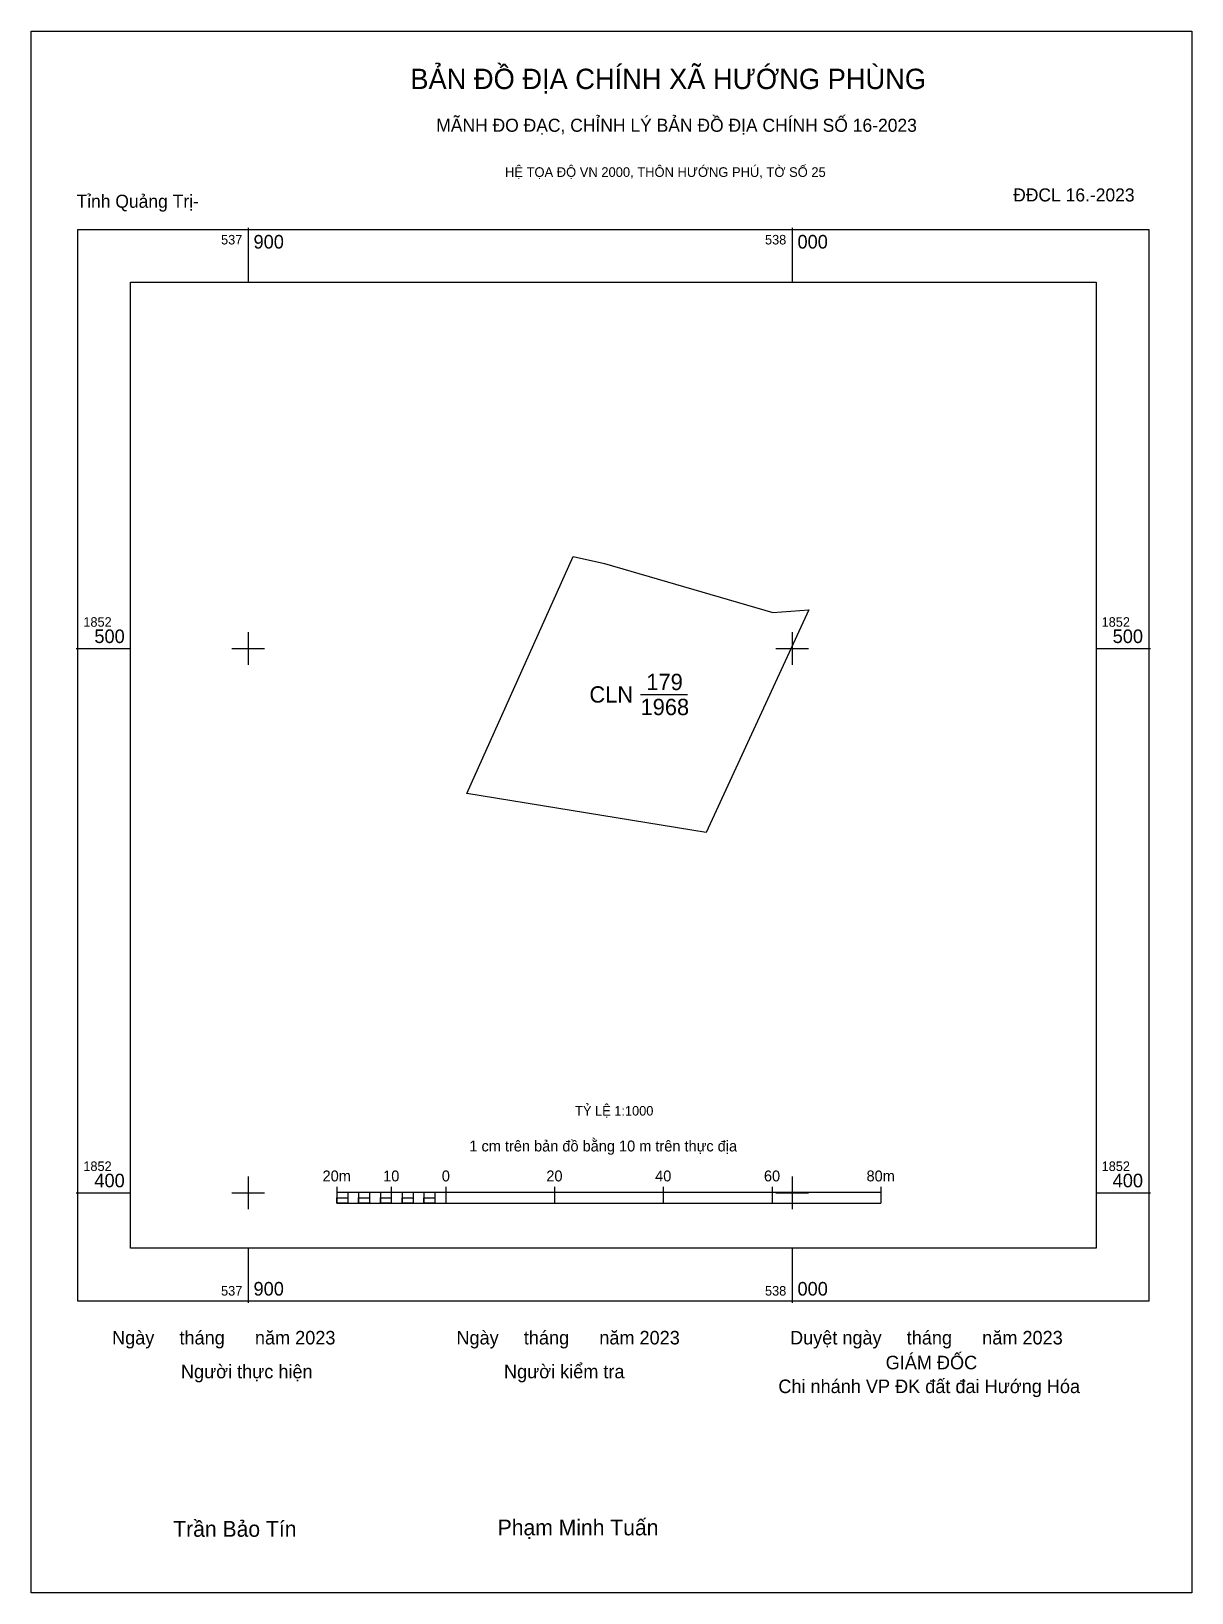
# Model space of a CAD drawing. Extents: x 537860 to 538073, y 1852327 to 1852613.
import ezdxf

# ---------------------------------------------------------------- set-up
doc = ezdxf.new("R2010")
doc.units = 0
for name, color, linetype in [('Level 10', 7, 'Continuous'), ('Level 13', 7, 'Continuous'), ('Level 15', 7, 'Continuous'), ('Level 27', 7, 'Continuous'), ('Level 6', 7, 'Continuous'), ('Level 62', 7, 'Continuous'), ('Level 63', 7, 'Continuous'), ('Level 9', 7, 'Continuous')]:
    doc.layers.add(name, color=color, linetype=linetype)

msp = doc.modelspace()

# ---------------------------------------------------------------- linework, layer by layer
at = {"layer": 'Level 10'}
msp.add_line((537972.14, 1852491.56), (537980.77, 1852491.56), dxfattribs=at)
msp.add_lwpolyline([(537965.49, 1852515.6), (537996.49, 1852506.6), (538003.09, 1852507.13), (537984.19, 1852466.21), (537940.22, 1852473.39), (537959.76, 1852516.91)], close=True, dxfattribs=at)
at = {"layer": 'Level 15'}
msp.add_lwpolyline([(537860.13, 1852613.42), (538073.48, 1852613.42), (538073.48, 1852326.5), (537860.13, 1852326.5)], close=True, dxfattribs=at)
at = {"layer": 'Level 27'}
for p, q in [((538003.09, 1852507.13), (538003.1, 1852507.13)), ((537940.22, 1852473.39), (537940.22, 1852473.38)), ((537984.19, 1852466.21), (537984.2, 1852466.21))]:
    msp.add_line(p, q, dxfattribs=at)
at = {"layer": 'Level 62'}
msp.add_lwpolyline([(537878.4, 1852567.31), (538055.91, 1852567.31), (538055.91, 1852389.8), (537878.4, 1852389.8)], close=True, dxfattribs=at)
at = {"layer": 'Level 63'}
for p, q in [((537900, 1852577.31), (537900, 1852567.31)), ((538000, 1852577.31), (538000, 1852567.31)), ((537900, 1852503), (537900, 1852497)), ((538000, 1852503), (538000, 1852497)), ((537868.4, 1852500), (537878.4, 1852500)), ((537897, 1852500), (537903, 1852500)), ((537997, 1852500), (538003, 1852500)), ((538055.91, 1852500), (538065.91, 1852500)), ((537900, 1852403), (537900, 1852397)), ((537916.32, 1852401.09), (537916.32, 1852398.09)), ((537926.32, 1852401.09), (537926.32, 1852398.09)), ((537936.32, 1852401.09), (537936.32, 1852398.09)), ((537956.32, 1852401.09), (537956.32, 1852398.09)), ((537976.32, 1852401.09), (537976.32, 1852398.09)), ((537996.32, 1852401.09), (537996.32, 1852398.09)), ((538000, 1852403), (538000, 1852397)), ((538016.32, 1852401.09), (538016.32, 1852398.09)), ((537868.4, 1852400), (537878.4, 1852400)), ((537897, 1852400), (537903, 1852400)), ((537916.32, 1852400.09), (538016.32, 1852400.09)), ((537916.32, 1852398.09), (538016.32, 1852398.09)), ((537918.32, 1852400.09), (537918.32, 1852398.09)), ((537920.32, 1852400.09), (537920.32, 1852398.09)), ((537922.32, 1852400.09), (537922.32, 1852398.09)), ((537924.32, 1852400.09), (537924.32, 1852398.09)), ((537926.32, 1852400.09), (537926.32, 1852398.09)), ((537928.32, 1852400.09), (537928.32, 1852398.09)), ((537930.32, 1852400.09), (537930.32, 1852398.09)), ((537932.32, 1852400.09), (537932.32, 1852398.09)), ((537934.32, 1852400.09), (537934.32, 1852398.09)), ((537936.32, 1852400.09), (537936.32, 1852398.09)), ((537997, 1852400), (538003, 1852400)), ((538055.91, 1852400), (538065.91, 1852400)), ((537900, 1852389.8), (537900, 1852379.8)), ((538000, 1852389.8), (538000, 1852379.8))]:
    msp.add_line(p, q, dxfattribs=at)
for points in [[(537868.71, 1852576.99), (538065.6, 1852576.99), (538065.6, 1852380.11), (537868.71, 1852380.11)], [(537916.32, 1852399.09), (537918.32, 1852399.09), (537918.32, 1852398.09), (537916.32, 1852398.09)], [(537916.32, 1852399.09), (537918.32, 1852399.09), (537918.32, 1852398.09), (537916.32, 1852398.09)], [(537920.32, 1852399.09), (537922.32, 1852399.09), (537922.32, 1852398.09), (537920.32, 1852398.09)], [(537924.32, 1852399.09), (537926.32, 1852399.09), (537926.32, 1852398.09), (537924.32, 1852398.09)], [(537928.32, 1852399.09), (537930.32, 1852399.09), (537930.32, 1852398.09), (537928.32, 1852398.09)], [(537932.32, 1852399.09), (537934.32, 1852399.09), (537934.32, 1852398.09), (537932.32, 1852398.09)]]:
    msp.add_lwpolyline(points, close=True, dxfattribs=at)

# ---------------------------------------------------------------- texts
at = {"layer": 'Level 13'}
for s, p in [('179', (537973.22, 1852492.36)), ('CLN', (537962.75, 1852490.06)), ('1968', (537972.15, 1852487.76))]:
    msp.add_text(s, height=3, dxfattribs=at).set_placement(p)
at = {"layer": 'Level 6'}
msp.add_text('TỶ LỆ 1:1000', height=1.7579, dxfattribs=at).set_placement((537960.13, 1852414.18))
at = {"layer": 'Level 63'}
for s, height, p in [('BẢN ĐỒ ĐỊA CHÍNH XÃ HƯỚNG PHÙNG', 3.7437, (537929.83, 1852602.79)), ('MÃNH ĐO ĐẠC, CHỈNH LÝ BẢN ĐỒ ĐỊA CHÍNH SỐ 16-2023', 2.4022, (537934.59, 1852594.94)), ('HỆ TỌA ĐỘ VN 2000, THÔN HƯỚNG PHÚ, TỜ SỐ 25', 1.7782, (537947.23, 1852586.65)), ('537', 1.75, (537895.03, 1852574.24)), ('900', 2.5, (537901, 1852573.49)), ('538', 1.75, (537995.03, 1852574.24)), ('000', 2.5, (538001, 1852573.49)), ('1852', 1.75, (537869.71, 1852504)), ('1852', 1.75, (538056.91, 1852504)), ('500', 2.5, (537871.74, 1852501)), ('500', 2.5, (538058.94, 1852501)), ('1 cm trên bản đồ bằng 10 m trên thực địa', 2, (537940.68, 1852407.59)), ('1852', 1.75, (537869.71, 1852404)), ('400', 2.5, (537871.74, 1852401)), ('20m', 2, (537913.69, 1852402.09)), ('10', 2, (537924.83, 1852402.09)), ('0', 2, (537935.61, 1852402.09)), ('20', 2, (537954.83, 1852402.09)), ('40', 2, (537974.83, 1852402.09)), ('60', 2, (537994.83, 1852402.09)), ('80m', 2, (538013.69, 1852402.09)), ('1852', 1.75, (538056.91, 1852404)), ('400', 2.5, (538058.94, 1852401)), ('900', 2.5, (537901, 1852381.11)), ('000', 2.5, (538001, 1852381.11)), ('537', 1.75, (537895.03, 1852381.11)), ('538', 1.75, (537995.03, 1852381.11)), ('Ngày     tháng      năm 2023', 2.4883, (537874.99, 1852372.13)), ('Ngày     tháng      năm 2023', 2.4883, (537938.3, 1852372.13)), ('Duyệt ngày     tháng      năm 2023', 2.4883, (537999.63, 1852372.13)), ('GIÁM ĐỐC', 2.488, (538017.21, 1852367.56)), ('Người thực hiện', 2.4883, (537887.65, 1852365.91)), ('Người kiểm tra', 2.4883, (537947.04, 1852365.91)), ('Chi nhánh VP ĐK đất đai Hướng Hóa', 2.4883, (537997.48, 1852363.19)), ('Phạm Minh Tuấn', 2.9024, (537945.88, 1852337.05)), ('Trần Bảo Tín', 2.9024, (537886.24, 1852336.79))]:
    msp.add_text(s, height=height, dxfattribs=at).set_placement(p)
at = {"layer": 'Level 9'}
for s, p in [('ĐĐCL 16.-2023', (538040.65, 1852582.14)), ('Tỉnh Quảng Trị-', (537868.45, 1852580.98))]:
    msp.add_text(s, height=2.4022, dxfattribs=at).set_placement(p)

doc.saveas('drawing.dxf')
